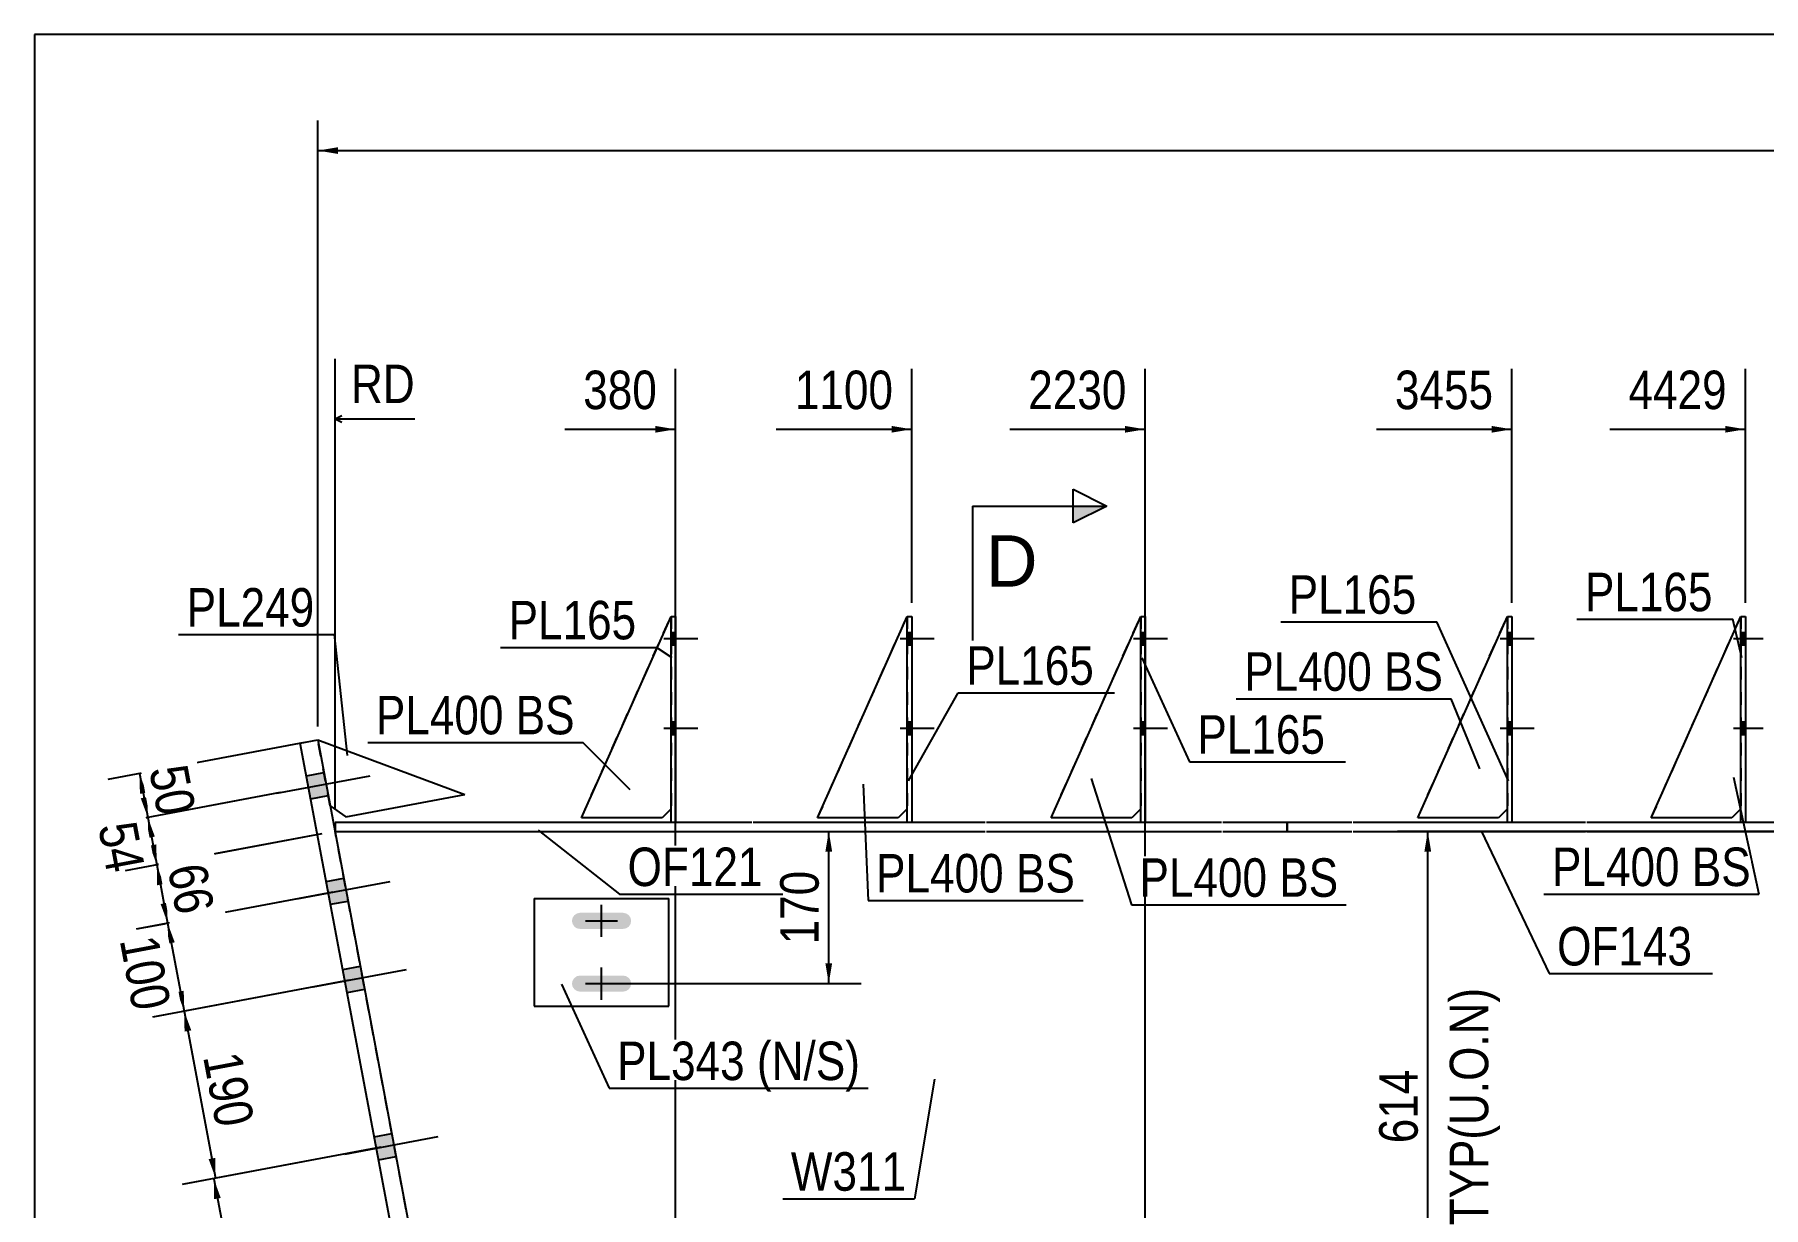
# Model space of a CAD drawing. Header units: millimetres. Extents: x -25 to 378, y -194 to 83.
# Drawn here: x -22.3 to 106.2, y -4.7 to 82.6 of the extents above; entities that cross this region are included whole.
import ezdxf

# ---------------------------------------------------------------- set-up
doc = ezdxf.new("R2010")
doc.units = ezdxf.units.MM
doc.linetypes.add('DXK_LINE_DOT1', pattern=[1.8814, 0.9407, -0.9407])
doc.styles.add('Arial', font='ARIAL.TTF', dxfattribs={"height": 0.2})
doc.styles.add('Arial Narrow', font='ARIALN.TTF', dxfattribs={"height": 0.2})

# ---------------------------------------------------------------- blocks, each defined once
blk = doc.blocks.new('Unknown-627304381-1201')
at = {"color": 5, "linetype": 'Continuous'}
for p, q in [((377.65, 82.62), (-22.35, 82.62)), ((-22.35, 82.62), (-22.35, -194.38))]:
    blk.add_line(p, q, dxfattribs=at)
blk = doc.blocks.new('Part-627304381-1665 - 1601')
at = {"color": 2, "linetype": 'Continuous'}
for p, q in [((35.89, 24.33), (42.55, 39.33)), ((42.55, 25), (41.89, 24.33)), ((41.89, 24.33), (35.89, 24.33))]:
    blk.add_line(p, q, dxfattribs=at)
at = {"color": 7, "linetype": 'DXK_LINE_DOT1'}
blk.add_line((42.55, 39.33), (42.55, 25), dxfattribs=at)
blk = doc.blocks.new('Bolt-627304381-1603 - 1601')
at = {"linetype": 'Continuous'}
for points in [[(25.32, 37.2), (25.32, 38.13), (24.99, 38.13), (24.99, 37.2)], [(25.32, 37.2), (25.32, 38.13), (24.99, 38.13), (24.99, 37.2)], [(25.32, 37.2), (25.32, 38.13), (24.99, 38.13), (24.99, 37.2)], [(25.32, 30.53), (25.32, 31.47), (24.99, 31.47), (24.99, 30.53)], [(25.32, 30.53), (25.32, 31.47), (24.99, 31.47), (24.99, 30.53)], [(25.32, 30.53), (25.32, 31.47), (24.99, 31.47), (24.99, 30.53)]]:
    blk.add_hatch(color=3, dxfattribs=at).paths.add_polyline_path(points)
at = {"color": 3, "linetype": 'Continuous'}
for p, q in [((24.45, 37.67), (26.99, 37.67)), ((24.45, 37.67), (26.99, 37.67)), ((24.45, 37.67), (26.99, 37.67)), ((24.99, 38.13), (25.32, 38.13)), ((24.99, 38.13), (25.32, 38.13)), ((24.99, 38.13), (25.32, 38.13)), ((24.99, 37.2), (25.32, 37.2)), ((24.99, 37.2), (25.32, 37.2)), ((24.99, 37.2), (25.32, 37.2)), ((24.45, 31), (26.99, 31)), ((24.45, 31), (26.99, 31)), ((24.45, 31), (26.99, 31)), ((24.99, 31.47), (25.32, 31.47)), ((24.99, 31.47), (25.32, 31.47)), ((24.99, 31.47), (25.32, 31.47)), ((24.99, 30.53), (25.32, 30.53)), ((24.99, 30.53), (25.32, 30.53)), ((24.99, 30.53), (25.32, 30.53))]:
    blk.add_line(p, q, dxfattribs=at)
blk = doc.blocks.new('Bolt-627304381-1604 - 1601')
at = {"linetype": 'Continuous'}
for points in [[(42.89, 37.2), (42.89, 38.13), (42.55, 38.13), (42.55, 37.2)], [(42.89, 37.2), (42.89, 38.13), (42.55, 38.13), (42.55, 37.2)], [(42.89, 37.2), (42.89, 38.13), (42.55, 38.13), (42.55, 37.2)], [(42.89, 30.53), (42.89, 31.47), (42.55, 31.47), (42.55, 30.53)], [(42.89, 30.53), (42.89, 31.47), (42.55, 31.47), (42.55, 30.53)], [(42.89, 30.53), (42.89, 31.47), (42.55, 31.47), (42.55, 30.53)]]:
    blk.add_hatch(color=3, dxfattribs=at).paths.add_polyline_path(points)
at = {"color": 3, "linetype": 'Continuous'}
for p, q in [((42.02, 37.67), (44.55, 37.67)), ((42.02, 37.67), (44.55, 37.67)), ((42.02, 37.67), (44.55, 37.67)), ((42.55, 38.13), (42.89, 38.13)), ((42.55, 38.13), (42.89, 38.13)), ((42.55, 38.13), (42.89, 38.13)), ((42.55, 37.2), (42.89, 37.2)), ((42.55, 37.2), (42.89, 37.2)), ((42.55, 37.2), (42.89, 37.2)), ((42.02, 31), (44.55, 31)), ((42.02, 31), (44.55, 31)), ((42.02, 31), (44.55, 31)), ((42.55, 31.47), (42.89, 31.47)), ((42.55, 31.47), (42.89, 31.47)), ((42.55, 31.47), (42.89, 31.47)), ((42.55, 30.53), (42.89, 30.53)), ((42.55, 30.53), (42.89, 30.53)), ((42.55, 30.53), (42.89, 30.53))]:
    blk.add_line(p, q, dxfattribs=at)
blk = doc.blocks.new('Bolt-627304381-1605 - 1601')
at = {"linetype": 'Continuous'}
for points in [[(87.52, 37.2), (87.52, 38.13), (87.19, 38.13), (87.19, 37.2)], [(87.52, 37.2), (87.52, 38.13), (87.19, 38.13), (87.19, 37.2)], [(87.52, 37.2), (87.52, 38.13), (87.19, 38.13), (87.19, 37.2)], [(87.52, 30.53), (87.52, 31.47), (87.19, 31.47), (87.19, 30.53)], [(87.52, 30.53), (87.52, 31.47), (87.19, 31.47), (87.19, 30.53)], [(87.52, 30.53), (87.52, 31.47), (87.19, 31.47), (87.19, 30.53)]]:
    blk.add_hatch(color=3, dxfattribs=at).paths.add_polyline_path(points)
at = {"color": 3, "linetype": 'Continuous'}
for p, q in [((86.65, 37.67), (89.19, 37.67)), ((86.65, 37.67), (89.19, 37.67)), ((86.65, 37.67), (89.19, 37.67)), ((87.19, 38.13), (87.52, 38.13)), ((87.19, 38.13), (87.52, 38.13)), ((87.19, 38.13), (87.52, 38.13)), ((87.19, 37.2), (87.52, 37.2)), ((87.19, 37.2), (87.52, 37.2)), ((87.19, 37.2), (87.52, 37.2)), ((86.65, 31), (89.19, 31)), ((86.65, 31), (89.19, 31)), ((86.65, 31), (89.19, 31)), ((87.19, 31.47), (87.52, 31.47)), ((87.19, 31.47), (87.52, 31.47)), ((87.19, 31.47), (87.52, 31.47)), ((87.19, 30.53), (87.52, 30.53)), ((87.19, 30.53), (87.52, 30.53)), ((87.19, 30.53), (87.52, 30.53))]:
    blk.add_line(p, q, dxfattribs=at)
blk = doc.blocks.new('Part-627304381-1734 - 1601')
at = {"color": 2, "linetype": 'Continuous'}
for p, q in [((-2.59, 29.89), (-1.28, 30.13)), ((8.73, -30.39), (-2.59, 29.89)), ((-1.28, 30.13), (10.04, -30.15)), ((10.04, -30.15), (8.73, -30.39))]:
    blk.add_line(p, q, dxfattribs=at)
blk = doc.blocks.new('Part-627304381-1670 - 1601')
at = {"color": 2, "linetype": 'Continuous'}
for p, q in [((80.52, 24.33), (87.19, 39.33)), ((87.19, 25), (86.52, 24.33)), ((86.52, 24.33), (80.52, 24.33))]:
    blk.add_line(p, q, dxfattribs=at)
at = {"color": 7, "linetype": 'DXK_LINE_DOT1'}
blk.add_line((87.19, 39.33), (87.19, 25), dxfattribs=at)
blk = doc.blocks.new('Bolt-627304381-1613 - 1601')
at = {"linetype": 'Continuous'}
for points in [[(-2.13, 27.46), (-1.81, 25.76), (-0.5, 26), (-0.82, 27.71)], [(-2.13, 27.46), (-1.81, 25.76), (-0.5, 26), (-0.82, 27.71)], [(-0.66, 19.6), (-0.34, 17.9), (0.98, 18.14), (0.66, 19.84)], [(-0.66, 19.6), (-0.34, 17.9), (0.98, 18.14), (0.66, 19.84)], [(0.58, 13.05), (0.9, 11.34), (2.21, 11.59), (1.89, 13.29)], [(0.58, 13.05), (0.9, 11.34), (2.21, 11.59), (1.89, 13.29)], [(2.91, 0.6), (3.23, -1.11), (4.54, -0.86), (4.22, 0.84)], [(2.91, 0.6), (3.23, -1.11), (4.54, -0.86), (4.22, 0.84)], [(5.25, -11.85), (5.57, -13.56), (6.88, -13.31), (6.56, -11.61)], [(5.25, -11.85), (5.57, -13.56), (6.88, -13.31), (6.56, -11.61)], [(6.48, -18.4), (6.8, -20.11), (8.11, -19.86), (7.79, -18.16)], [(6.48, -18.4), (6.8, -20.11), (8.11, -19.86), (7.79, -18.16)], [(7.96, -26.27), (8.28, -27.97), (9.59, -27.72), (9.27, -26.02)], [(7.96, -26.27), (8.28, -27.97), (9.59, -27.72), (9.27, -26.02)]]:
    blk.add_hatch(color=3, dxfattribs=at).paths.add_polyline_path(points)
at = {"color": 3, "linetype": 'Continuous'}
for p, q in [((-4.32, 26.17), (2.61, 27.47)), ((-4.32, 26.17), (2.61, 27.47)), ((-2.13, 27.46), (-0.82, 27.71)), ((-2.13, 27.46), (-0.82, 27.71)), ((-1.81, 25.76), (-0.5, 26)), ((-1.81, 25.76), (-0.5, 26)), ((-2.85, 18.31), (4.09, 19.61)), ((-2.85, 18.31), (4.09, 19.61)), ((-0.66, 19.6), (0.66, 19.84)), ((-0.66, 19.6), (0.66, 19.84)), ((-0.34, 17.9), (0.98, 18.14)), ((-0.34, 17.9), (0.98, 18.14)), ((-1.62, 11.75), (5.32, 13.06)), ((-1.62, 11.75), (5.32, 13.06)), ((0.58, 13.05), (1.89, 13.29)), ((0.58, 13.05), (1.89, 13.29)), ((0.9, 11.34), (2.21, 11.59)), ((0.9, 11.34), (2.21, 11.59)), ((0.72, -0.7), (7.66, 0.61)), ((0.72, -0.7), (7.66, 0.61)), ((2.91, 0.6), (4.22, 0.84)), ((2.91, 0.6), (4.22, 0.84)), ((3.23, -1.11), (4.54, -0.86)), ((3.23, -1.11), (4.54, -0.86)), ((3.06, -13.15), (10, -11.84)), ((3.06, -13.15), (10, -11.84)), ((5.25, -11.85), (6.56, -11.61)), ((5.25, -11.85), (6.56, -11.61)), ((5.57, -13.56), (6.88, -13.31)), ((5.57, -13.56), (6.88, -13.31)), ((4.29, -19.7), (11.23, -18.39)), ((4.29, -19.7), (11.23, -18.39)), ((6.48, -18.4), (7.79, -18.16)), ((6.48, -18.4), (7.79, -18.16)), ((6.8, -20.11), (8.11, -19.86)), ((6.8, -20.11), (8.11, -19.86)), ((5.77, -27.56), (12.7, -26.26)), ((5.77, -27.56), (12.7, -26.26)), ((7.96, -26.27), (9.27, -26.02)), ((7.96, -26.27), (9.27, -26.02)), ((8.28, -27.97), (9.59, -27.72)), ((8.28, -27.97), (9.59, -27.72))]:
    blk.add_line(p, q, dxfattribs=at)
blk = doc.blocks.new('Part-627304381-1813 - 1601')
at = {"color": 2, "linetype": 'Continuous'}
for p, q in [((42.55, 24), (42.55, 39.33)), ((42.55, 39.33), (42.89, 39.33)), ((42.89, 39.33), (42.89, 24))]:
    blk.add_line(p, q, dxfattribs=at)
at = {"color": 7, "linetype": 'DXK_LINE_DOT1'}
blk.add_line((42.89, 24), (42.55, 24), dxfattribs=at)
blk = doc.blocks.new('Bolt-627304381-1617 - 1601')
at = {"linetype": 'Continuous'}
for points in [[(60.25, 37.2), (60.25, 38.13), (59.92, 38.13), (59.92, 37.2)], [(60.25, 37.2), (60.25, 38.13), (59.92, 38.13), (59.92, 37.2)], [(60.25, 37.2), (60.25, 38.13), (59.92, 38.13), (59.92, 37.2)], [(60.25, 30.53), (60.25, 31.47), (59.92, 31.47), (59.92, 30.53)], [(60.25, 30.53), (60.25, 31.47), (59.92, 31.47), (59.92, 30.53)], [(60.25, 30.53), (60.25, 31.47), (59.92, 31.47), (59.92, 30.53)]]:
    blk.add_hatch(color=3, dxfattribs=at).paths.add_polyline_path(points)
at = {"color": 3, "linetype": 'Continuous'}
for p, q in [((59.39, 37.67), (61.92, 37.67)), ((59.39, 37.67), (61.92, 37.67)), ((59.39, 37.67), (61.92, 37.67)), ((59.92, 38.13), (60.25, 38.13)), ((59.92, 38.13), (60.25, 38.13)), ((59.92, 38.13), (60.25, 38.13)), ((59.92, 37.2), (60.25, 37.2)), ((59.92, 37.2), (60.25, 37.2)), ((59.92, 37.2), (60.25, 37.2)), ((59.39, 31), (61.92, 31)), ((59.39, 31), (61.92, 31)), ((59.39, 31), (61.92, 31)), ((59.92, 31.47), (60.25, 31.47)), ((59.92, 31.47), (60.25, 31.47)), ((59.92, 31.47), (60.25, 31.47)), ((59.92, 30.53), (60.25, 30.53)), ((59.92, 30.53), (60.25, 30.53)), ((59.92, 30.53), (60.25, 30.53))]:
    blk.add_line(p, q, dxfattribs=at)
blk = doc.blocks.new('Part-627304381-1808 - 1601')
at = {"color": 2, "linetype": 'Continuous'}
for p, q in [((87.19, 24), (87.19, 39.33)), ((87.19, 39.33), (87.52, 39.33)), ((87.52, 39.33), (87.52, 24))]:
    blk.add_line(p, q, dxfattribs=at)
at = {"color": 7, "linetype": 'DXK_LINE_DOT1'}
blk.add_line((87.52, 24), (87.19, 24), dxfattribs=at)
blk = doc.blocks.new('Bolt-627304381-1638 - 1601')
at = {"linetype": 'Continuous'}
for points in [[(104.89, 37.2), (104.89, 38.13), (104.55, 38.13), (104.55, 37.2)], [(104.89, 37.2), (104.89, 38.13), (104.55, 38.13), (104.55, 37.2)], [(104.89, 37.2), (104.89, 38.13), (104.55, 38.13), (104.55, 37.2)], [(104.89, 30.53), (104.89, 31.47), (104.55, 31.47), (104.55, 30.53)], [(104.89, 30.53), (104.89, 31.47), (104.55, 31.47), (104.55, 30.53)], [(104.89, 30.53), (104.89, 31.47), (104.55, 31.47), (104.55, 30.53)]]:
    blk.add_hatch(color=3, dxfattribs=at).paths.add_polyline_path(points)
at = {"color": 3, "linetype": 'Continuous'}
for p, q in [((104.02, 37.67), (106.22, 37.67)), ((104.02, 37.67), (106.22, 37.67)), ((104.02, 37.67), (106.22, 37.67)), ((104.55, 38.13), (104.89, 38.13)), ((104.55, 38.13), (104.89, 38.13)), ((104.55, 38.13), (104.89, 38.13)), ((104.55, 37.2), (104.89, 37.2)), ((104.55, 37.2), (104.89, 37.2)), ((104.55, 37.2), (104.89, 37.2)), ((104.02, 31), (106.22, 31)), ((104.02, 31), (106.22, 31)), ((104.02, 31), (106.22, 31)), ((104.55, 31.47), (104.89, 31.47)), ((104.55, 31.47), (104.89, 31.47)), ((104.55, 31.47), (104.89, 31.47)), ((104.55, 30.53), (104.89, 30.53)), ((104.55, 30.53), (104.89, 30.53)), ((104.55, 30.53), (104.89, 30.53))]:
    blk.add_line(p, q, dxfattribs=at)
blk = doc.blocks.new('Part-627304381-1643 - 1601')
at = {"color": 7, "linetype": 'DXK_LINE_DOT1'}
for p, q in [((8.76, -23.33), (0, 23.33)), ((0, 23.33), (30.99, 23.33)), ((31.09, 23.33), (48.35, 23.33)), ((48.45, 23.33), (65.92, 23.33)), ((66.02, 23.33), (75.62, 23.33)), ((75.72, 23.33), (92.99, 23.33)), ((93.09, 23.33), (179.04, 23.33))]:
    blk.add_line(p, q, dxfattribs=at)
blk = doc.blocks.new('Part-627304381-1712 - 1601')
at = {"color": 2, "linetype": 'Continuous'}
for p, q in [((-1.28, 30.13), (9.66, 26.08)), ((0.81, 24.42), (9.66, 26.08)), ((-0.35, 25.22), (0.81, 24.42))]:
    blk.add_line(p, q, dxfattribs=at)
at = {"color": 7, "linetype": 'DXK_LINE_DOT1'}
blk.add_line((-0.35, 25.22), (-1.28, 30.13), dxfattribs=at)
blk = doc.blocks.new('Part-627304381-1818 - 1601')
at = {"color": 2, "linetype": 'Continuous'}
for p, q in [((24.99, 24), (24.99, 39.33)), ((24.99, 39.33), (25.32, 39.33)), ((25.32, 39.33), (25.32, 24))]:
    blk.add_line(p, q, dxfattribs=at)
at = {"color": 7, "linetype": 'DXK_LINE_DOT1'}
blk.add_line((25.32, 24), (24.99, 24), dxfattribs=at)
blk = doc.blocks.new('Part-627304381-1823 - 1601')
at = {"color": 2, "linetype": 'Continuous'}
for p, q in [((104.55, 24), (104.55, 39.33)), ((104.55, 39.33), (104.89, 39.33)), ((104.89, 39.33), (104.89, 24))]:
    blk.add_line(p, q, dxfattribs=at)
at = {"color": 7, "linetype": 'DXK_LINE_DOT1'}
blk.add_line((104.89, 24), (104.55, 24), dxfattribs=at)
blk = doc.blocks.new('Part-627304381-1926 - 1601')
at = {"color": 2, "linetype": 'Continuous'}
for p, q in [((53.25, 24.33), (59.92, 39.33)), ((59.92, 25), (59.25, 24.33)), ((59.25, 24.33), (53.25, 24.33))]:
    blk.add_line(p, q, dxfattribs=at)
at = {"color": 7, "linetype": 'DXK_LINE_DOT1'}
blk.add_line((59.92, 39.33), (59.92, 25), dxfattribs=at)
blk = doc.blocks.new('Part-627304381-1941 - 1601')
at = {"color": 2, "linetype": 'Continuous'}
for p, q in [((18.32, 24.33), (24.99, 39.33)), ((24.99, 25), (24.32, 24.33)), ((24.32, 24.33), (18.32, 24.33))]:
    blk.add_line(p, q, dxfattribs=at)
at = {"color": 7, "linetype": 'DXK_LINE_DOT1'}
blk.add_line((24.99, 39.33), (24.99, 25), dxfattribs=at)
blk = doc.blocks.new('Part-627304381-1968 - 1601')
at = {"color": 7, "linetype": 'DXK_LINE_DOT1'}
for p, q in [((35.89, 24.33), (42.55, 39.33)), ((42.55, 25), (41.89, 24.33)), ((41.89, 24.33), (35.89, 24.33))]:
    blk.add_line(p, q, dxfattribs=at)
blk = doc.blocks.new('Part-627304381-1973 - 1601')
at = {"color": 7, "linetype": 'DXK_LINE_DOT1'}
for p, q in [((80.52, 24.33), (87.19, 39.33)), ((87.19, 25), (86.52, 24.33)), ((86.52, 24.33), (80.52, 24.33))]:
    blk.add_line(p, q, dxfattribs=at)
blk = doc.blocks.new('Part-627304381-2057 - 1601')
at = {"color": 7, "linetype": 'DXK_LINE_DOT1'}
for p, q in [((53.25, 24.33), (59.92, 39.33)), ((59.92, 25), (59.25, 24.33)), ((59.25, 24.33), (53.25, 24.33))]:
    blk.add_line(p, q, dxfattribs=at)
blk = doc.blocks.new('Part-627304381-2062 - 1601')
at = {"color": 2, "linetype": 'Continuous'}
for p, q in [((59.92, 24), (59.92, 39.33)), ((59.92, 39.33), (60.25, 39.33)), ((60.25, 39.33), (60.25, 24))]:
    blk.add_line(p, q, dxfattribs=at)
at = {"color": 7, "linetype": 'DXK_LINE_DOT1'}
blk.add_line((60.25, 24), (59.92, 24), dxfattribs=at)
blk = doc.blocks.new('Part-627304381-2072 - 1601')
at = {"color": 7, "linetype": 'DXK_LINE_DOT1'}
for p, q in [((97.89, 24.33), (104.55, 39.33)), ((104.55, 39.33), (104.55, 25)), ((104.55, 25), (103.89, 24.33)), ((103.89, 24.33), (97.89, 24.33))]:
    blk.add_line(p, q, dxfattribs=at)
blk = doc.blocks.new('Part-627304381-2077 - 1601')
at = {"color": 2, "linetype": 'Continuous'}
for p, q in [((97.89, 24.33), (104.55, 39.33)), ((104.55, 25), (103.89, 24.33)), ((103.89, 24.33), (97.89, 24.33))]:
    blk.add_line(p, q, dxfattribs=at)
blk = doc.blocks.new('Part-627304381-2124 - 1601')
at = {"color": 7, "linetype": 'DXK_LINE_DOT1'}
for p, q in [((18.32, 24.33), (24.99, 39.33)), ((24.99, 25), (24.32, 24.33)), ((24.32, 24.33), (18.32, 24.33))]:
    blk.add_line(p, q, dxfattribs=at)
blk = doc.blocks.new('Part-627304381-2129 - 1601')
at = {"color": 2, "linetype": 'Continuous'}
for p, q in [((0, 24), (0, 23.33)), ((30.99, 24), (0, 24)), ((0, 23.33), (30.99, 23.33)), ((48.35, 24), (31.09, 24)), ((31.09, 23.33), (48.35, 23.33)), ((65.92, 24), (48.45, 24)), ((48.45, 23.33), (65.92, 23.33)), ((70.82, 24), (66.02, 24)), ((66.02, 23.33), (70.82, 23.33)), ((70.82, 23.33), (70.82, 24))]:
    blk.add_line(p, q, dxfattribs=at)
blk = doc.blocks.new('Part-627304381-2156 - 1601')
at = {"color": 2, "linetype": 'Continuous'}
for p, q in [((70.82, 24), (70.82, 23.33)), ((75.62, 24), (70.82, 24)), ((70.82, 23.33), (75.62, 23.33)), ((92.99, 24), (75.72, 24)), ((75.72, 23.33), (92.99, 23.33)), ((179.04, 24), (93.09, 24)), ((93.09, 23.33), (179.04, 23.33)), ((183.94, 24), (179.14, 24)), ((179.14, 23.33), (183.94, 23.33)), ((183.94, 23.33), (183.94, 24))]:
    blk.add_line(p, q, dxfattribs=at)
blk = doc.blocks.new('Part-627304381-2330 - 1601')
at = {"color": 2, "linetype": 'Continuous'}
for p, q in [((14.82, 18.33), (24.82, 18.33)), ((14.82, 18.33), (14.82, 10.33)), ((24.82, 10.33), (24.82, 18.33)), ((14.82, 10.33), (24.82, 10.33))]:
    blk.add_line(p, q, dxfattribs=at)
blk = doc.blocks.new('Bolt-627304381-2332 - 1601')
at = {"linetype": 'Continuous'}
for points in [[(21.85, 16.24), (21.98, 16.44), (22.02, 16.67), (21.98, 16.9), (21.85, 17.09), (21.65, 17.22), (21.42, 17.27), (18.22, 17.27), (17.99, 17.22), (17.8, 17.09), (17.67, 16.9), (17.62, 16.67), (17.67, 16.44), (17.8, 16.24), (17.99, 16.11), (18.22, 16.07), (21.42, 16.07), (21.65, 16.11)], [(21.85, 11.58), (21.98, 11.77), (22.02, 12), (21.98, 12.23), (21.85, 12.42), (21.65, 12.55), (21.42, 12.6), (18.22, 12.6), (17.99, 12.55), (17.8, 12.42), (17.67, 12.23), (17.62, 12), (17.67, 11.77), (17.8, 11.58), (17.99, 11.45), (18.22, 11.4), (21.42, 11.4), (21.65, 11.45)]]:
    blk.add_hatch(color=3, dxfattribs=at).paths.add_polyline_path(points)
at = {"color": 3, "linetype": 'Continuous'}
for p, q in [((19.82, 15.47), (19.82, 17.87)), ((18.62, 16.67), (21.02, 16.67)), ((19.82, 10.8), (19.82, 13.2)), ((18.62, 12), (21.02, 12))]:
    blk.add_line(p, q, dxfattribs=at)
blk = doc.blocks.new('StraightDimension-627304381-2458 - 1601')
at = {"linetype": 'Continuous'}
for points in [[(-12.41, 14.98), (-12.45, 16.5), (-11.92, 15.07)], [(-11.25, 11.47), (-11.22, 9.95), (-11.74, 11.38)]]:
    blk.add_hatch(color=7, dxfattribs=at).paths.add_polyline_path(points)
at = {"color": 7, "linetype": 'Continuous'}
for p, q in [((-0.17, 18.8), (-14.66, 16.08)), ((-12.45, 16.5), (-11.22, 9.95)), ((1.06, 12.26), (-13.43, 9.53))]:
    blk.add_line(p, q, dxfattribs=at)
at = {"color": 0}
blk.add_wipeout([(-15.49, 9.14), (-11.36, 9.91), (-12.6, 16.48), (-16.72, 15.7)], dxfattribs=at)
at = {"color": 3, "style": 'Arial Narrow'}
blk.add_text('100', height=2.863, rotation=-79.3661, dxfattribs=at).set_placement((-16.02, 15.23))
blk = doc.blocks.new('StraightDimension-627304381-8951 - 1601')
at = {"linetype": 'Continuous'}
blk.add_hatch(color=7, dxfattribs=at).paths.add_polyline_path([(58.75, 53.5), (60.25, 53.25), (58.75, 53)])
at = {"color": 7, "linetype": 'Continuous'}
for p, q in [((60.25, -14.33), (60.25, 57.75)), ((50.19, 53.25), (60.25, 53.25))]:
    blk.add_line(p, q, dxfattribs=at)
at = {"color": 0}
blk.add_wipeout([(59.48, 54.15), (59.48, 58.35), (50.96, 58.35), (50.96, 54.15)], dxfattribs=at)
at = {"color": 3, "style": 'Arial Narrow'}
blk.add_text('2230', height=2.863, dxfattribs=at).set_placement((51.56, 54.75))
blk = doc.blocks.new('StraightDimension-627304381-8950 - 1601')
at = {"linetype": 'Continuous'}
blk.add_hatch(color=7, dxfattribs=at).paths.add_polyline_path([(86.02, 53.5), (87.52, 53.25), (86.02, 53)])
at = {"color": 7, "linetype": 'Continuous'}
for p, q in [((87.52, 40.33), (87.52, 57.75)), ((77.46, 53.25), (87.52, 53.25))]:
    blk.add_line(p, q, dxfattribs=at)
at = {"color": 0}
blk.add_wipeout([(86.74, 54.15), (86.74, 58.35), (78.23, 58.35), (78.23, 54.15)], dxfattribs=at)
at = {"color": 3, "style": 'Arial Narrow'}
blk.add_text('3455', height=2.863, dxfattribs=at).set_placement((78.83, 54.75))
blk = doc.blocks.new('StraightDimension-627304381-2367 - 1601')
at = {"linetype": 'Continuous'}
for points in [[(-14.51, 26.12), (-14.54, 27.64), (-14.02, 26.21)], [(-13.95, 25.89), (-13.92, 24.36), (-14.45, 25.79)]]:
    blk.add_hatch(color=7, dxfattribs=at).paths.add_polyline_path(points)
at = {"color": 7, "linetype": 'Continuous'}
for p, q in [((-2.26, 29.95), (-16.9, 27.2)), ((-14.54, 27.64), (-13.92, 24.36)), ((-4.07, 26.22), (-16.28, 23.92))]:
    blk.add_line(p, q, dxfattribs=at)
at = {"color": 0}
blk.add_wipeout([(-13.64, 23.64), (-9.51, 24.42), (-10.4, 29.19), (-14.53, 28.42)], dxfattribs=at)
at = {"color": 3, "style": 'Arial Narrow'}
blk.add_text('50', height=2.863, rotation=-79.3661, dxfattribs=at).set_placement((-13.83, 27.94))
blk = doc.blocks.new('StraightDimension-627304381-2375 - 1601')
at = {"linetype": 'Continuous'}
for points in [[(-13.89, 22.84), (-13.92, 24.36), (-13.4, 22.94)], [(-13.29, 22.36), (-13.26, 20.84), (-13.78, 22.27)]]:
    blk.add_hatch(color=7, dxfattribs=at).paths.add_polyline_path(points)
at = {"color": 7, "linetype": 'Continuous'}
for p, q in [((-4.07, 26.22), (-16.13, 23.95)), ((-0.98, 23.15), (-15.47, 20.43)), ((-13.92, 24.36), (-13.26, 20.84))]:
    blk.add_line(p, q, dxfattribs=at)
at = {"color": 0}
blk.add_wipeout([(-17.42, 19.41), (-13.29, 20.19), (-14.19, 24.96), (-18.32, 24.19)], dxfattribs=at)
at = {"color": 3, "style": 'Arial Narrow'}
blk.add_text('54', height=2.863, rotation=-79.3661, dxfattribs=at).set_placement((-17.62, 23.71))
blk = doc.blocks.new('StraightDimension-627304381-2434 - 1601')
at = {"linetype": 'Continuous'}
for points in [[(-8.99, -4.04), (-9.02, -2.52), (-8.5, -3.95)], [(-6.71, -13.45), (-6.68, -14.97), (-7.2, -13.55)]]:
    blk.add_hatch(color=7, dxfattribs=at).paths.add_polyline_path(points)
at = {"color": 7, "linetype": 'Continuous'}
for p, q in [((3.4, -0.18), (-11.38, -2.96)), ((-9.02, -2.52), (-6.68, -14.97)), ((5.74, -12.64), (-9.04, -15.42))]:
    blk.add_line(p, q, dxfattribs=at)
at = {"color": 0}
blk.add_wipeout([(-7.09, -12), (-2.96, -11.23), (-4.19, -4.66), (-8.32, -5.43)], dxfattribs=at)
at = {"color": 3, "style": 'Arial Narrow'}
blk.add_text('190', height=2.863, rotation=-79.3661, dxfattribs=at).set_placement((-7.62, -5.91))
blk = doc.blocks.new('StraightDimension-627304381-2446 - 1601')
at = {"linetype": 'Continuous'}
for points in [[(-11.19, 8.43), (-11.22, 9.95), (-10.69, 8.52)], [(-8.91, -0.97), (-8.88, -2.49), (-9.4, -1.06)]]:
    blk.add_hatch(color=7, dxfattribs=at).paths.add_polyline_path(points)
at = {"color": 7, "linetype": 'Continuous'}
for p, q in [((1.06, 12.26), (-13.58, 9.51)), ((-11.22, 9.95), (-8.88, -2.49)), ((3.4, -0.18), (-11.24, -2.93))]:
    blk.add_line(p, q, dxfattribs=at)
at = {"color": 0}
blk.add_wipeout([(-9.28, 0.47), (-5.16, 1.25), (-6.39, 7.82), (-10.52, 7.04)], dxfattribs=at)
at = {"color": 3, "style": 'Arial Narrow'}
blk.add_text('190', height=2.863, rotation=-79.3661, dxfattribs=at).set_placement((-9.82, 6.56))
blk = doc.blocks.new('StraightDimension-627304381-2467 - 1601')
at = {"linetype": 'Continuous'}
for points in [[(-13.23, 19.32), (-13.26, 20.84), (-12.74, 19.41)], [(-12.48, 18.02), (-12.45, 16.5), (-12.97, 17.92)]]:
    blk.add_hatch(color=7, dxfattribs=at).paths.add_polyline_path(points)
at = {"color": 7, "linetype": 'Continuous'}
for p, q in [((-0.98, 23.15), (-15.62, 20.4)), ((-13.26, 20.84), (-12.45, 16.5)), ((-0.17, 18.8), (-14.8, 16.05))]:
    blk.add_line(p, q, dxfattribs=at)
at = {"color": 0}
blk.add_wipeout([(-12.26, 16.31), (-8.13, 17.09), (-9.03, 21.86), (-13.15, 21.08)], dxfattribs=at)
at = {"color": 3, "style": 'Arial Narrow'}
blk.add_text('66', height=2.863, rotation=-79.3661, dxfattribs=at).set_placement((-12.45, 20.6))
blk = doc.blocks.new('StraightDimension-627304381-2779 - 1601')
at = {"linetype": 'Continuous'}
blk.add_hatch(color=7, dxfattribs=at).paths.add_polyline_path([(0.22, 73.74), (-1.28, 73.99), (0.22, 74.24)])
at = {"color": 7, "linetype": 'Continuous'}
for p, q in [((-1.28, 31.13), (-1.28, 76.24)), ((-1.28, 73.99), (336.13, 73.99))]:
    blk.add_line(p, q, dxfattribs=at)
blk = doc.blocks.new('StraightDimension-627304381-5092 - 1601')
at = {"linetype": 'Continuous'}
for points in [[(81.02, 21.83), (81.27, 23.33), (81.52, 21.83)], [(81.52, -16.11), (81.27, -17.61), (81.02, -16.11)]]:
    blk.add_hatch(color=7, dxfattribs=at).paths.add_polyline_path(points)
at = {"color": 7, "linetype": 'Continuous'}
for p, q in [((121.59, 23.33), (79.02, 23.33)), ((81.27, -17.61), (81.27, 23.33)), ((62.2, -17.61), (83.67, -17.61))]:
    blk.add_line(p, q, dxfattribs=at)
at = {"color": 0, "linetype": 'Continuous'}
blk.add_wipeout([(86.37, 12.31), (82.17, 12.31), (82.17, -6.59), (86.37, -6.59)], dxfattribs=at)
at = {"color": 3, "linetype": 'Continuous', "style": 'Arial Narrow'}
blk.add_text('TYP(U.O.N)', height=2.863, rotation=90.0002, dxfattribs=at).set_placement((85.77, -5.99))
at = {"color": 0}
blk.add_wipeout([(81.12, 6.2), (76.92, 6.2), (76.92, -0.48), (81.12, -0.48)], dxfattribs=at)
at = {"color": 3, "style": 'Arial Narrow'}
blk.add_text('614', height=2.863, rotation=90.0002, dxfattribs=at).set_placement((80.52, 0.12))
blk = doc.blocks.new('StraightDimension-627304381-5860 - 1601')
at = {"linetype": 'Continuous'}
for points in [[(36.47, 21.83), (36.72, 23.33), (36.97, 21.83)], [(36.97, 13.5), (36.72, 12), (36.47, 13.5)]]:
    blk.add_hatch(color=7, dxfattribs=at).paths.add_polyline_path(points)
at = {"color": 7, "linetype": 'Continuous'}
for p, q in [((29.73, 23.33), (39.12, 23.33)), ((36.72, 12), (36.72, 23.33)), ((20.82, 12), (39.12, 12))]:
    blk.add_line(p, q, dxfattribs=at)
at = {"color": 0}
blk.add_wipeout([(36.57, 21.01), (32.37, 21.01), (32.37, 14.32), (36.57, 14.32)], dxfattribs=at)
at = {"color": 3, "style": 'Arial Narrow'}
blk.add_text('170', height=2.863, rotation=90.0002, dxfattribs=at).set_placement((35.97, 14.92))
blk = doc.blocks.new('StraightDimension-627304381-8949 - 1601')
at = {"linetype": 'Continuous'}
blk.add_hatch(color=7, dxfattribs=at).paths.add_polyline_path([(103.39, 53.5), (104.89, 53.25), (103.39, 53)])
at = {"color": 7, "linetype": 'Continuous'}
for p, q in [((104.89, 40.33), (104.89, 57.75)), ((94.82, 53.25), (104.89, 53.25))]:
    blk.add_line(p, q, dxfattribs=at)
at = {"color": 0}
blk.add_wipeout([(104.11, 54.15), (104.11, 58.35), (95.6, 58.35), (95.6, 54.15)], dxfattribs=at)
at = {"color": 3, "style": 'Arial Narrow'}
blk.add_text('4429', height=2.863, dxfattribs=at).set_placement((96.2, 54.75))
blk = doc.blocks.new('StraightDimension-627304381-8952 - 1601')
at = {"linetype": 'Continuous'}
blk.add_hatch(color=7, dxfattribs=at).paths.add_polyline_path([(41.39, 53.5), (42.89, 53.25), (41.39, 53)])
at = {"color": 7, "linetype": 'Continuous'}
for p, q in [((42.89, 40.33), (42.89, 57.75)), ((32.82, 53.25), (42.89, 53.25))]:
    blk.add_line(p, q, dxfattribs=at)
at = {"color": 0}
blk.add_wipeout([(42.11, 54.15), (42.11, 58.35), (33.6, 58.35), (33.6, 54.15)], dxfattribs=at)
at = {"color": 3, "style": 'Arial Narrow'}
blk.add_text('1100', height=2.863, dxfattribs=at).set_placement((34.2, 54.75))
blk = doc.blocks.new('StraightDimension-627304381-8953 - 1601')
at = {"linetype": 'Continuous'}
blk.add_hatch(color=7, dxfattribs=at).paths.add_polyline_path([(23.82, 53.5), (25.32, 53.25), (23.82, 53)])
at = {"color": 7, "linetype": 'Continuous'}
for p, q in [((25.32, -14.33), (25.32, 57.75)), ((17.08, 53.25), (25.32, 53.25))]:
    blk.add_line(p, q, dxfattribs=at)
at = {"color": 0, "linetype": 'Continuous'}
blk.add_wipeout([(6.53, 54.6), (6.53, 58.8), (0.59, 58.8), (0.59, 54.6)], dxfattribs=at)
at = {"color": 0}
blk.add_wipeout([(24.54, 54.15), (24.54, 58.35), (17.86, 58.35), (17.86, 54.15)], dxfattribs=at)
at = {"color": 7, "linetype": 'Continuous'}
for p, q in [((0, 25), (0, 58.5)), ((0.5, 54.25), (0, 54)), ((0.5, 53.75), (0, 54)), ((5.93, 54), (0, 54))]:
    blk.add_line(p, q, dxfattribs=at)
at = {"color": 3, "linetype": 'Continuous', "style": 'Arial Narrow'}
blk.add_text('RD', height=2.863, dxfattribs=at).set_placement((1.19, 55.2))
at = {"color": 3, "style": 'Arial Narrow'}
blk.add_text('380', height=2.863, dxfattribs=at).set_placement((18.46, 54.75))
blk = doc.blocks.new('Mark-627304381-1809 - 1601')
at = {"color": 0}
blk.add_wipeout([(56.46, 34.24), (56.46, 37.24), (46.95, 37.24), (46.95, 34.24)], dxfattribs=at)
blk.add_wipeout([(56.46, 34.24), (56.46, 37.24), (46.95, 37.24), (46.95, 34.24)], dxfattribs=at)
at = {"color": 7, "linetype": 'Continuous'}
for p, q in [((42.64, 27.09), (46.35, 33.64)), ((46.35, 33.64), (57.96, 33.64))]:
    blk.add_line(p, q, dxfattribs=at)
at = {"color": 3, "style": 'Arial Narrow'}
blk.add_text('PL165', height=2.863, dxfattribs=at).set_placement((46.95, 34.24))
blk = doc.blocks.new('Mark-627304381-1804 - 1601')
at = {"color": 7, "linetype": 'Continuous'}
blk.add_line((87.27, 27.09), (81.94, 38.92), dxfattribs=at)
at = {"color": 0}
blk.add_wipeout([(80.44, 39.52), (80.44, 42.52), (70.93, 42.52), (70.93, 39.52)], dxfattribs=at)
blk.add_wipeout([(80.44, 39.52), (80.44, 42.52), (70.93, 42.52), (70.93, 39.52)], dxfattribs=at)
at = {"color": 7, "linetype": 'Continuous'}
blk.add_line((70.33, 38.92), (81.94, 38.92), dxfattribs=at)
at = {"color": 3, "style": 'Arial Narrow'}
blk.add_text('PL165', height=2.863, dxfattribs=at).set_placement((70.93, 39.52))
blk = doc.blocks.new('MarkSet-627304381-2961 - 1601')
at = {"color": 0}
for points in [[(12.54, 30.55), (12.54, 33.55), (3.04, 33.55), (3.04, 30.55)], [(17.82, 30.55), (17.82, 33.55), (13.44, 33.55), (13.44, 30.55)]]:
    blk.add_wipeout(points, dxfattribs=at)
for points in [[(12.54, 30.55), (12.54, 33.55), (3.04, 33.55), (3.04, 30.55)], [(17.82, 30.55), (17.82, 33.55), (13.44, 33.55), (13.44, 30.55)]]:
    blk.add_wipeout(points, dxfattribs=at)
at = {"color": 7, "linetype": 'Continuous'}
for p in [(2.44, 29.95), (21.96, 26.42)]:
    blk.add_line(p, (18.42, 29.95), dxfattribs=at)
at = {"color": 3, "style": 'Arial Narrow'}
for s, p in [('PL400', (3.04, 30.55)), ('BS', (13.44, 30.55))]:
    blk.add_text(s, height=2.863, dxfattribs=at).set_placement(p)
blk = doc.blocks.new('Mark-627304381-1639 - 1601')
at = {"color": 0}
blk.add_wipeout([(42.49, -3.41), (42.49, -0.41), (33.9, -0.41), (33.9, -3.41)], dxfattribs=at)
blk.add_wipeout([(42.49, -3.41), (42.49, -0.41), (33.9, -0.41), (33.9, -3.41)], dxfattribs=at)
at = {"color": 7, "linetype": 'Continuous'}
for p in [(44.59, 4.88), (33.3, -4.01)]:
    blk.add_line(p, (43.09, -4.01), dxfattribs=at)
at = {"color": 3, "style": 'Arial Narrow'}
blk.add_text('W311', height=2.863, dxfattribs=at).set_placement((33.9, -3.41))
blk = doc.blocks.new('Mark-627304381-1708 - 1601')
at = {"color": 7, "linetype": 'Continuous'}
blk.add_line((0.93, 28.97), (-0.03, 37.97), dxfattribs=at)
at = {"color": 0}
blk.add_wipeout([(-1.53, 38.57), (-1.53, 41.57), (-11.03, 41.57), (-11.03, 38.57)], dxfattribs=at)
blk.add_wipeout([(-1.53, 38.57), (-1.53, 41.57), (-11.03, 41.57), (-11.03, 38.57)], dxfattribs=at)
at = {"color": 7, "linetype": 'Continuous'}
blk.add_line((-11.63, 37.97), (-0.03, 37.97), dxfattribs=at)
at = {"color": 3, "style": 'Arial Narrow'}
blk.add_text('PL249', height=2.863, dxfattribs=at).set_placement((-11.03, 38.57))
blk = doc.blocks.new('Mark-627304381-1814 - 1601')
at = {"color": 7, "linetype": 'Continuous'}
blk.add_line((25.07, 36.25), (23.92, 37.02), dxfattribs=at)
at = {"color": 0}
blk.add_wipeout([(22.42, 37.62), (22.42, 40.62), (12.91, 40.62), (12.91, 37.62)], dxfattribs=at)
blk.add_wipeout([(22.42, 37.62), (22.42, 40.62), (12.91, 40.62), (12.91, 37.62)], dxfattribs=at)
at = {"color": 7, "linetype": 'Continuous'}
blk.add_line((12.31, 37.02), (23.92, 37.02), dxfattribs=at)
at = {"color": 3, "style": 'Arial Narrow'}
blk.add_text('PL165', height=2.863, dxfattribs=at).set_placement((12.91, 37.62))
blk = doc.blocks.new('Mark-627304381-1819 - 1601')
at = {"color": 7, "linetype": 'Continuous'}
blk.add_line((104.64, 36.25), (103.96, 39.11), dxfattribs=at)
at = {"color": 0}
blk.add_wipeout([(102.46, 39.71), (102.46, 42.71), (92.96, 42.71), (92.96, 39.71)], dxfattribs=at)
blk.add_wipeout([(102.46, 39.71), (102.46, 42.71), (92.96, 42.71), (92.96, 39.71)], dxfattribs=at)
at = {"color": 7, "linetype": 'Continuous'}
blk.add_line((92.36, 39.11), (103.96, 39.11), dxfattribs=at)
at = {"color": 3, "style": 'Arial Narrow'}
blk.add_text('PL165', height=2.863, dxfattribs=at).set_placement((92.96, 39.71))
blk = doc.blocks.new('MarkSet-627304381-2838 - 1601')
at = {"color": 0}
for points in [[(77.12, 33.79), (77.12, 36.79), (67.62, 36.79), (67.62, 33.79)], [(82.4, 33.79), (82.4, 36.79), (78.02, 36.79), (78.02, 33.79)]]:
    blk.add_wipeout(points, dxfattribs=at)
for points in [[(77.12, 33.79), (77.12, 36.79), (67.62, 36.79), (67.62, 33.79)], [(82.4, 33.79), (82.4, 36.79), (78.02, 36.79), (78.02, 33.79)]]:
    blk.add_wipeout(points, dxfattribs=at)
at = {"color": 7, "linetype": 'Continuous'}
for p in [(67.02, 33.19), (85.13, 27.99)]:
    blk.add_line(p, (83, 33.19), dxfattribs=at)
at = {"color": 3, "style": 'Arial Narrow'}
for s, p in [('PL400', (67.62, 33.79)), ('BS', (78.02, 33.79))]:
    blk.add_text(s, height=2.863, dxfattribs=at).set_placement(p)
blk = doc.blocks.new('Mark-627304381-2058 - 1601')
at = {"color": 0}
blk.add_wipeout([(73.64, 29.11), (73.64, 32.11), (64.14, 32.11), (64.14, 29.11)], dxfattribs=at)
blk.add_wipeout([(73.64, 29.11), (73.64, 32.11), (64.14, 32.11), (64.14, 29.11)], dxfattribs=at)
at = {"color": 7, "linetype": 'Continuous'}
for p, q in [((60, 36.25), (63.54, 28.51)), ((63.54, 28.51), (75.14, 28.51))]:
    blk.add_line(p, q, dxfattribs=at)
at = {"color": 3, "style": 'Arial Narrow'}
blk.add_text('PL165', height=2.863, dxfattribs=at).set_placement((64.14, 29.11))
blk = doc.blocks.new('Mark-627304381-2125 - 1601')
at = {"color": 0}
blk.add_wipeout([(31.81, 19.26), (31.81, 22.26), (21.76, 22.26), (21.76, 19.26)], dxfattribs=at)
blk.add_wipeout([(31.81, 19.26), (31.81, 22.26), (21.76, 22.26), (21.76, 19.26)], dxfattribs=at)
at = {"color": 7, "linetype": 'Continuous'}
for p, q in [((15.12, 23.42), (21.16, 18.66)), ((21.16, 18.66), (33.31, 18.66))]:
    blk.add_line(p, q, dxfattribs=at)
at = {"color": 3, "style": 'Arial Narrow'}
blk.add_text('OF121', height=2.863, dxfattribs=at).set_placement((21.76, 19.26))
blk = doc.blocks.new('Mark-627304381-2152 - 1601')
at = {"color": 0}
blk.add_wipeout([(100.94, 13.35), (100.94, 16.35), (90.89, 16.35), (90.89, 13.35)], dxfattribs=at)
blk.add_wipeout([(100.94, 13.35), (100.94, 16.35), (90.89, 16.35), (90.89, 13.35)], dxfattribs=at)
at = {"color": 7, "linetype": 'Continuous'}
for p, q in [((85.27, 23.33), (90.29, 12.75)), ((90.29, 12.75), (102.44, 12.75))]:
    blk.add_line(p, q, dxfattribs=at)
at = {"color": 3, "style": 'Arial Narrow'}
blk.add_text('OF143', height=2.863, dxfattribs=at).set_placement((90.89, 13.35))
blk = doc.blocks.new('Mark-627304381-2326 - 1601')
at = {"color": 0}
for points in [[(30.48, 4.82), (30.48, 7.82), (20.98, 7.82), (20.98, 4.82)], [(39.05, 4.82), (39.05, 7.82), (31.38, 7.82), (31.38, 4.82)]]:
    blk.add_wipeout(points, dxfattribs=at)
for points in [[(30.48, 4.82), (30.48, 7.82), (20.98, 7.82), (20.98, 4.82)], [(39.05, 4.82), (39.05, 7.82), (31.38, 7.82), (31.38, 4.82)]]:
    blk.add_wipeout(points, dxfattribs=at)
at = {"color": 7, "linetype": 'Continuous'}
for p, q in [((16.84, 11.95), (20.38, 4.22)), ((20.38, 4.22), (39.65, 4.22))]:
    blk.add_line(p, q, dxfattribs=at)
at = {"color": 3, "style": 'Arial Narrow'}
for s, p in [('PL343', (20.98, 4.82)), ('(N/', (31.38, 4.82)), ('S)', (35.76, 4.82))]:
    blk.add_text(s, height=2.863, dxfattribs=at).set_placement(p)
blk = doc.blocks.new('SectionMark-627304381-2785 - 1601')
at = {"linetype": 'Continuous'}
for points in [[(54.9, 46.29), (54.9, 47.54), (57.4, 47.54)], [(54.9, -37.58), (54.9, -36.33), (57.4, -37.58)]]:
    blk.add_hatch(color=30, dxfattribs=at).paths.add_polyline_path(points)
at = {"color": 30, "linetype": 'Continuous'}
for p, q in [((54.9, 46.29), (54.9, 48.79)), ((54.9, 48.79), (57.4, 47.54)), ((47.4, 47.54), (47.4, 37.54)), ((47.4, 47.54), (57.4, 47.54)), ((57.4, 47.54), (54.9, 46.29)), ((47.4, -37.58), (47.4, -27.58)), ((57.4, -37.58), (54.9, -36.33)), ((54.9, -36.33), (54.9, -38.83)), ((47.4, -37.58), (57.4, -37.58)), ((57.4, -37.58), (54.9, -38.83))]:
    blk.add_line(p, q, dxfattribs=at)
at = {"color": 0, "linetype": 'Continuous'}
for points in [[(52.25, 41.54), (52.25, 45.54), (48.4, 45.54), (48.4, 41.54)], [(52.25, -35.58), (52.25, -31.58), (48.4, -31.58), (48.4, -35.58)]]:
    blk.add_wipeout(points, dxfattribs=at)
at = {"color": 96, "linetype": 'Continuous', "style": 'Arial'}
for p in [(48.4, 41.54), (48.4, -35.58)]:
    blk.add_text('D', height=3.82, dxfattribs=at).set_placement(p)
blk = doc.blocks.new('MarkSet-627304381-2832 - 1601')
at = {"color": 0}
for points in [[(49.75, 18.78), (49.75, 21.78), (40.24, 21.78), (40.24, 18.78)], [(55.03, 18.78), (55.03, 21.78), (50.65, 21.78), (50.65, 18.78)]]:
    blk.add_wipeout(points, dxfattribs=at)
for points in [[(49.75, 18.78), (49.75, 21.78), (40.24, 21.78), (40.24, 18.78)], [(55.03, 18.78), (55.03, 21.78), (50.65, 21.78), (50.65, 18.78)]]:
    blk.add_wipeout(points, dxfattribs=at)
at = {"color": 7, "linetype": 'Continuous'}
for p, q in [((39.27, 26.85), (39.64, 18.18)), ((39.64, 18.18), (55.63, 18.18))]:
    blk.add_line(p, q, dxfattribs=at)
at = {"color": 3, "style": 'Arial Narrow'}
for s, p in [('PL400', (40.24, 18.78)), ('BS', (50.65, 18.78))]:
    blk.add_text(s, height=2.863, dxfattribs=at).set_placement(p)
blk = doc.blocks.new('MarkSet-627304381-2949 - 1601')
at = {"color": 0}
for points in [[(100.01, 19.26), (100.01, 22.26), (90.51, 22.26), (90.51, 19.26)], [(105.3, 19.26), (105.3, 22.26), (100.91, 22.26), (100.91, 19.26)]]:
    blk.add_wipeout(points, dxfattribs=at)
for points in [[(100.01, 19.26), (100.01, 22.26), (90.51, 22.26), (90.51, 19.26)], [(105.3, 19.26), (105.3, 22.26), (100.91, 22.26), (100.91, 19.26)]]:
    blk.add_wipeout(points, dxfattribs=at)
at = {"color": 7, "linetype": 'Continuous'}
for p in [(104.01, 27.35), (89.91, 18.66)]:
    blk.add_line(p, (105.9, 18.66), dxfattribs=at)
at = {"color": 3, "style": 'Arial Narrow'}
for s, p in [('PL400', (90.51, 19.26)), ('BS', (100.91, 19.26))]:
    blk.add_text(s, height=2.863, dxfattribs=at).set_placement(p)
blk = doc.blocks.new('MarkSet-627304381-2979 - 1601')
at = {"color": 0}
for points in [[(69.33, 18.46), (69.33, 21.46), (59.83, 21.46), (59.83, 18.46)], [(74.61, 18.46), (74.61, 21.46), (70.23, 21.46), (70.23, 18.46)]]:
    blk.add_wipeout(points, dxfattribs=at)
for points in [[(69.33, 18.46), (69.33, 21.46), (59.83, 21.46), (59.83, 18.46)], [(74.61, 18.46), (74.61, 21.46), (70.23, 21.46), (70.23, 18.46)]]:
    blk.add_wipeout(points, dxfattribs=at)
at = {"color": 7, "linetype": 'Continuous'}
for p, q in [((56.23, 27.26), (59.23, 17.86)), ((59.23, 17.86), (75.21, 17.86))]:
    blk.add_line(p, q, dxfattribs=at)
at = {"color": 3, "style": 'Arial Narrow'}
for s, p in [('PL400', (59.83, 18.46)), ('BS', (70.23, 18.46))]:
    blk.add_text(s, height=2.863, dxfattribs=at).set_placement(p)

msp = doc.modelspace()

# ---------------------------------------------------------------- block references
for name in ['Unknown-627304381-1201', 'Part-627304381-1941 - 1601', 'Part-627304381-2124 - 1601', 'Part-627304381-1818 - 1601', 'Part-627304381-1665 - 1601', 'Part-627304381-1968 - 1601', 'Part-627304381-1813 - 1601', 'Part-627304381-1926 - 1601', 'Part-627304381-2057 - 1601', 'Part-627304381-2062 - 1601', 'Part-627304381-1670 - 1601', 'Part-627304381-1973 - 1601', 'Part-627304381-1808 - 1601', 'Part-627304381-2072 - 1601', 'Part-627304381-2077 - 1601', 'Part-627304381-1823 - 1601', 'Bolt-627304381-1603 - 1601', 'Bolt-627304381-1604 - 1601', 'Bolt-627304381-1617 - 1601', 'Bolt-627304381-1605 - 1601', 'Bolt-627304381-1638 - 1601', 'Part-627304381-1734 - 1601', 'Part-627304381-1712 - 1601', 'Bolt-627304381-1613 - 1601', 'Part-627304381-2129 - 1601', 'Part-627304381-1643 - 1601', 'Part-627304381-2156 - 1601', 'Part-627304381-2330 - 1601', 'Bolt-627304381-2332 - 1601']:
    msp.add_blockref(name, (0, 0))

# ---------------------------------------------------------------- next in the draw order: block references
for name in ['StraightDimension-627304381-8951 - 1601', 'StraightDimension-627304381-8950 - 1601', 'StraightDimension-627304381-2367 - 1601', 'StraightDimension-627304381-2458 - 1601', 'StraightDimension-627304381-2434 - 1601']:
    msp.add_blockref(name, (0, 0))

# ---------------------------------------------------------------- next in the draw order: block references
for name in ['StraightDimension-627304381-2375 - 1601', 'StraightDimension-627304381-2446 - 1601']:
    msp.add_blockref(name, (0, 0))

# ---------------------------------------------------------------- next in the draw order: block references
msp.add_blockref('StraightDimension-627304381-2467 - 1601', (0, 0))

# ---------------------------------------------------------------- next in the draw order: block references
msp.add_blockref('StraightDimension-627304381-2779 - 1601', (0, 0))

# ---------------------------------------------------------------- next in the draw order: block references
for name in ['StraightDimension-627304381-8952 - 1601', 'StraightDimension-627304381-8949 - 1601', 'Mark-627304381-1804 - 1601', 'Mark-627304381-1809 - 1601', 'StraightDimension-627304381-5860 - 1601', 'StraightDimension-627304381-5092 - 1601', 'Mark-627304381-1639 - 1601']:
    msp.add_blockref(name, (0, 0))

# ---------------------------------------------------------------- next in the draw order: block references
for name in ['StraightDimension-627304381-8953 - 1601', 'SectionMark-627304381-2785 - 1601', 'Mark-627304381-1819 - 1601', 'MarkSet-627304381-2838 - 1601', 'Mark-627304381-2152 - 1601']:
    msp.add_blockref(name, (0, 0))

# ---------------------------------------------------------------- next in the draw order: block references
for name in ['Mark-627304381-1708 - 1601', 'Mark-627304381-1814 - 1601', 'Mark-627304381-2058 - 1601', 'MarkSet-627304381-2961 - 1601', 'MarkSet-627304381-2949 - 1601', 'MarkSet-627304381-2832 - 1601', 'Mark-627304381-2125 - 1601', 'Mark-627304381-2326 - 1601']:
    msp.add_blockref(name, (0, 0))

# ---------------------------------------------------------------- next in the draw order: block references
msp.add_blockref('MarkSet-627304381-2979 - 1601', (0, 0))

doc.saveas('drawing.dxf')
